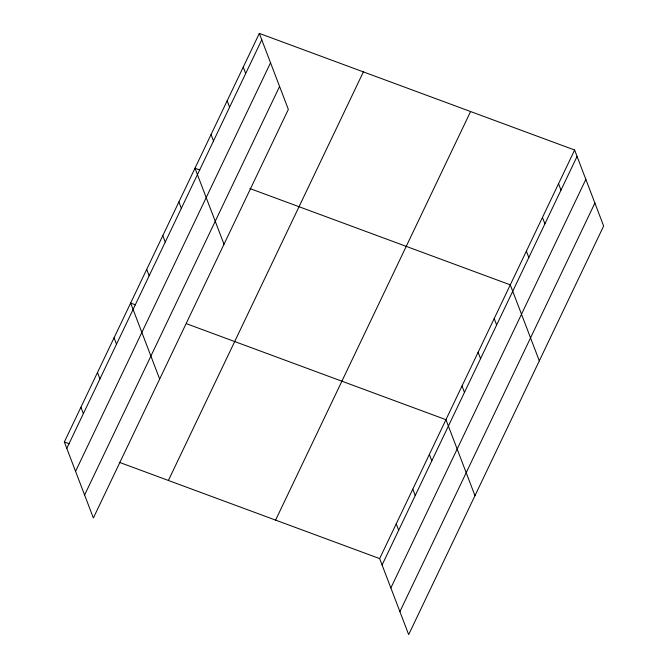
<?xml version="1.0" encoding="UTF-8"?>
<svg xmlns="http://www.w3.org/2000/svg" width="668" height="668" viewBox="0 0 668 668"><rect width="100%" height="100%" fill="white"/><g stroke="black" fill="none" stroke-linecap="round" stroke-linejoin="round"><path stroke-width="1" d="M259.326 33.4L288.351 109.402L93.37 517.976L64.345 441.974L259.326 33.4L574.63 150.024L603.655 226.026L408.674 634.6L379.649 558.598L574.63 150.024M66.792 448.37L261.772 39.796M75.559 471.341L270.54 62.767M84.594 495.005L279.583 86.431M168.394 480.459L363.384 71.885M275.6 520.113L470.581 111.539M382.088 564.994L577.077 156.421M390.863 587.965L585.844 179.391M399.898 611.629L594.879 203.055M199.799 170.014L194.989 168.227L224.005 244.229M249.899 188.543L510.285 284.852L539.31 360.854M135.454 304.842L130.644 303.063L159.66 379.065M186.522 323.729L445.94 419.679L474.965 495.681M64.345 441.974L69.163 443.761M119.263 462.289L379.649 558.598M558.548 183.733L560.986 190.129M542.458 217.434L544.904 223.83M526.376 251.143L528.814 257.539M494.203 318.561L496.641 324.957M478.113 352.27L480.559 358.666M462.031 385.979L464.469 392.375M429.365 454.415L431.812 460.811M412.799 489.143L415.237 495.539M243.244 67.109L245.69 73.505M396.224 523.871L398.662 530.267M227.153 100.818L229.6 107.214M211.071 134.518L213.518 140.923M178.899 201.936L181.345 208.332M162.817 235.645L165.255 242.041M146.726 269.354L149.173 275.75M114.069 337.791L116.508 344.187M97.495 372.519L99.933 378.915M80.92 407.246L83.358 413.642"/></g></svg>
